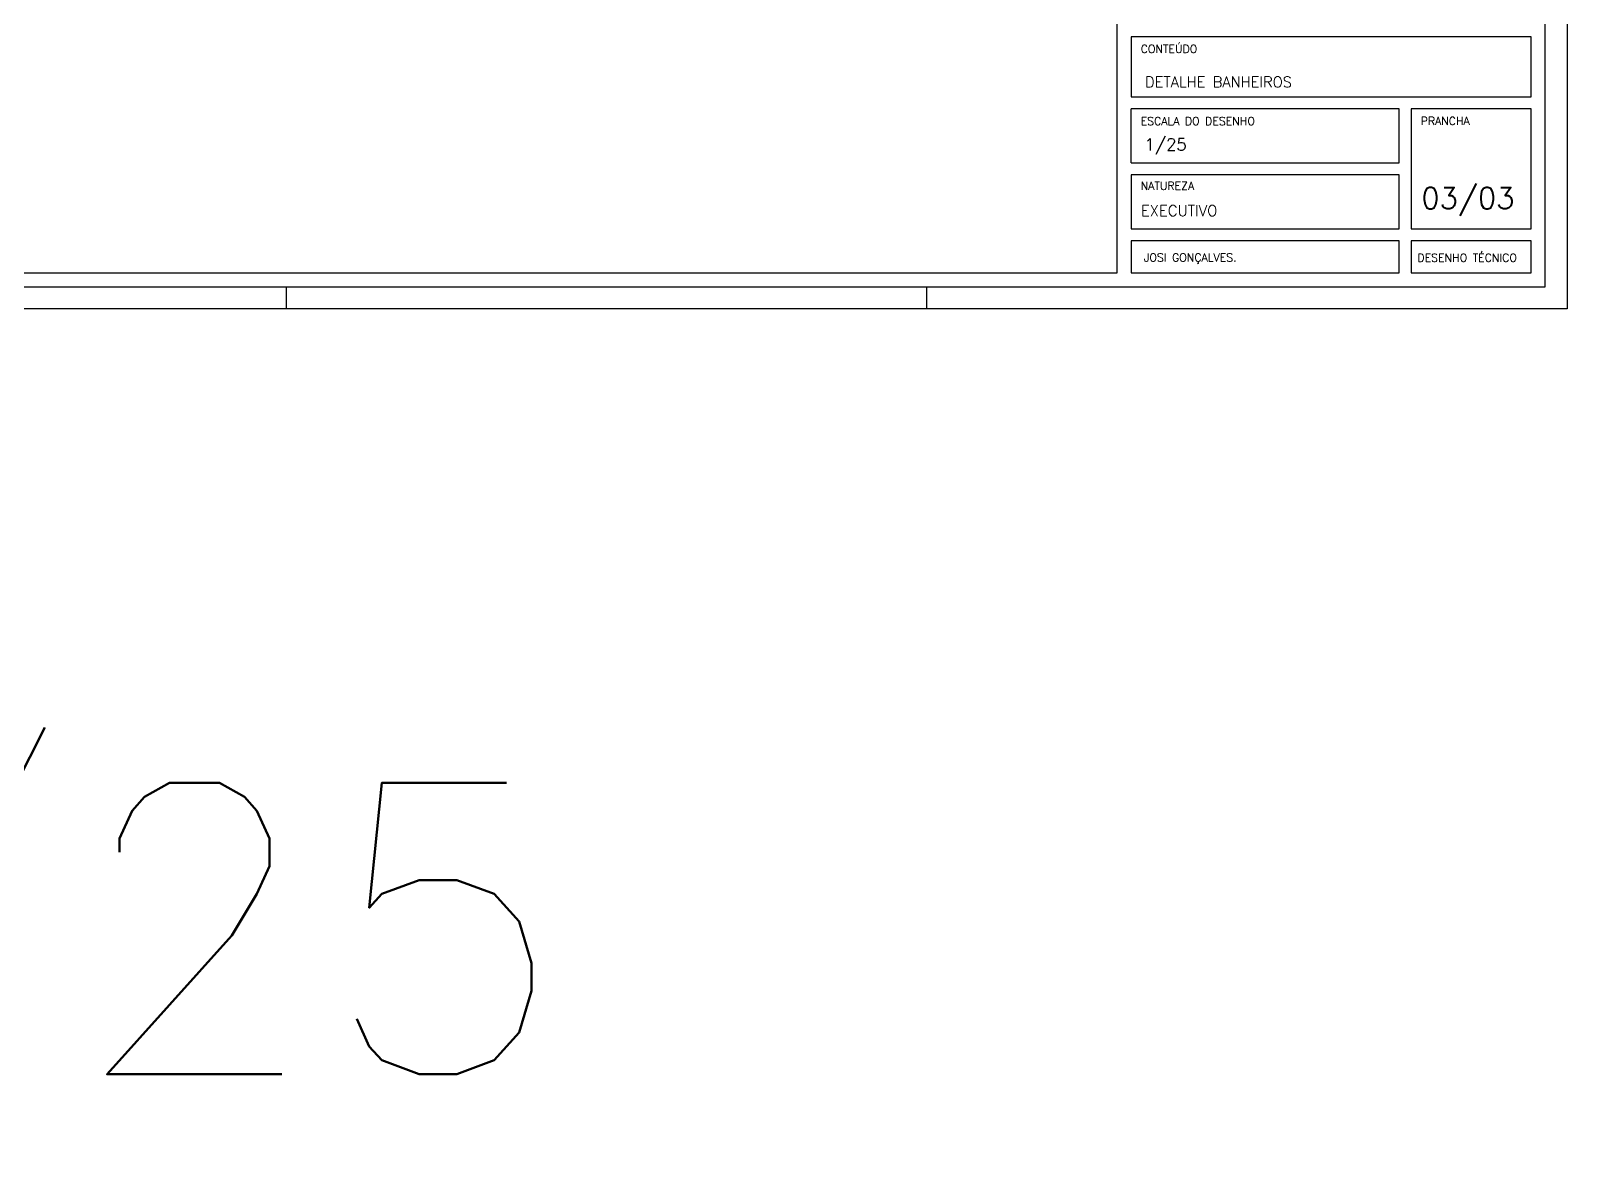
# Model space of a CAD drawing. Header units: millimetres. Extents: x 2182 to 2335, y 1488 to 1614.
# Drawn here: x 2324.91 to 2334.51, y 1495.96 to 1503.09 of the extents above; entities that cross this region are included whole.
import ezdxf

# ---------------------------------------------------------------- set-up
doc = ezdxf.new("R2010")
doc.units = ezdxf.units.MM
doc.layers.add('Prancha', color=6, linetype='Continuous')
doc.styles.add('ROMANS', font='romans')

msp = doc.modelspace()

# ---------------------------------------------------------------- linework, layer by layer
at = {"layer": 'Prancha', "color": 7}
for p, q in [((2334.5087, 1515.4497), (2334.5087, 1501.3497)), ((2326.5087, 1501.3497), (2326.5087, 1501.4872)), ((2330.5087, 1501.3497), (2330.5087, 1501.4872)), ((2334.5087, 1501.3497), (2314.9962, 1501.3497))]:
    msp.add_line(p, q, dxfattribs=at)
at = {"layer": 'Prancha', "color": 3}
for p, q in [((2334.2837, 1503.0497), (2331.7845, 1503.0497)), ((2331.7845, 1503.0497), (2331.7845, 1502.6747)), ((2334.2837, 1502.6747), (2334.2837, 1503.0497)), ((2331.7845, 1502.6747), (2334.2837, 1502.6747)), ((2333.4587, 1502.5997), (2331.7845, 1502.5997)), ((2331.7845, 1502.2622), (2331.7845, 1502.5997)), ((2333.4587, 1502.2622), (2333.4587, 1502.5997)), ((2334.2837, 1502.5997), (2333.5337, 1502.5997)), ((2333.5337, 1502.5997), (2333.5337, 1501.8497)), ((2334.2837, 1501.8497), (2334.2837, 1502.5997)), ((2331.7845, 1502.2622), (2333.4587, 1502.2622)), ((2333.4587, 1502.1872), (2331.7845, 1502.1872)), ((2331.7845, 1502.1872), (2331.7845, 1501.8497)), ((2333.4587, 1501.8497), (2333.4587, 1502.1872)), ((2331.7845, 1501.8497), (2333.4587, 1501.8497)), ((2333.5337, 1501.8497), (2334.2837, 1501.8497)), ((2333.4587, 1501.7747), (2331.7845, 1501.7747)), ((2331.7845, 1501.7747), (2331.7845, 1501.5747)), ((2333.4587, 1501.5747), (2333.4587, 1501.7747)), ((2334.2837, 1501.7747), (2333.5337, 1501.7747)), ((2333.5337, 1501.7747), (2333.5337, 1501.5747)), ((2334.2837, 1501.5747), (2334.2837, 1501.7747)), ((2331.7845, 1501.5747), (2333.4587, 1501.5747)), ((2333.5337, 1501.5747), (2334.2837, 1501.5747))]:
    msp.add_line(p, q, dxfattribs=at)
at = {"layer": 'Prancha'}
msp.add_lwpolyline([(2334.3712, 1515.3122), (2315.1337, 1515.3122), (2315.1337, 1501.4872), (2334.3712, 1501.4872)], close=True, dxfattribs=at)
at = {"layer": 'Prancha', "color": 2}
msp.add_lwpolyline([(2331.697, 1515.2247), (2315.2212, 1515.2247), (2315.2212, 1501.5747), (2331.697, 1501.5747)], close=True, dxfattribs=at)

# ---------------------------------------------------------------- texts
at = {"layer": 'Prancha', "style": 'ROMANS'}
msp.add_text('A1-1/25', height=1.81933, dxfattribs=at).set_placement((2316.8893, 1496.5685))
at = {"layer": 'Prancha', "color": 2, "char_height": 0.05, "attachment_point": 4, "style": 'ROMANS'}
for s, insert in [('CONTEÚDO', (2331.8439, 1502.9735)), ('ESCALA DO DESENHO', (2331.8439, 1502.5226)), ('PRANCHA', (2333.5931, 1502.5235)), ('NATUREZA', (2331.8439, 1502.1185))]:
    msp.add_mtext(s, dxfattribs=dict(at, insert=insert))
at = {"layer": 'Prancha', "color": 7, "attachment_point": 4, "style": 'ROMANS'}
for s, insert, char_height in [('DETALHE BANHEIROS', (2331.8716, 1502.7669), 0.066666), ('1/25', (2331.868, 1502.3644), 0.075), ('03/03', (2333.5975, 1502.0196), 0.13291), ('EXECUTIVO', (2331.8456, 1501.9633), 0.0675), ('JOSI GONÇALVES.', (2331.8642, 1501.6635), 0.05), ('DESENHO TÉCNICO', (2333.5728, 1501.669), 0.05)]:
    msp.add_mtext(s, dxfattribs=dict(at, insert=insert, char_height=char_height))

doc.saveas('drawing.dxf')
